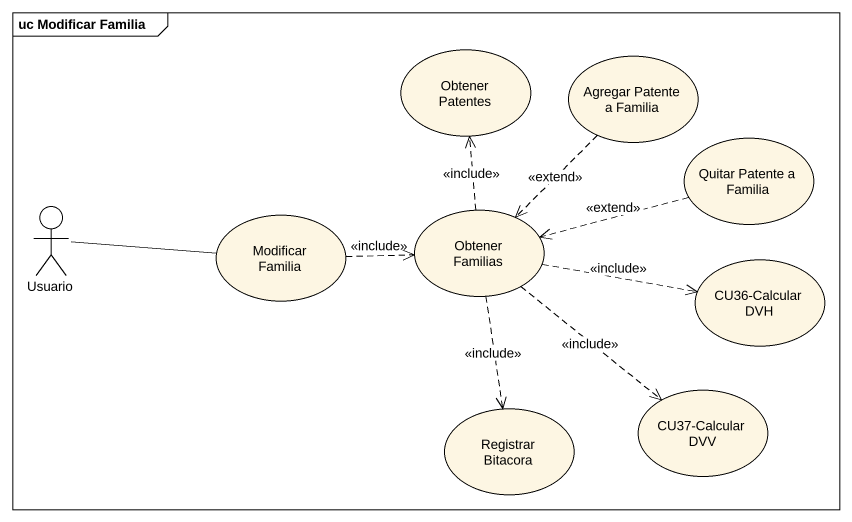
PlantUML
@startuml
mainframe uc Modificar Familia
usecase "Obtener Patentes" as Obtener_Patentes
usecase "Agregar Patente a Familia" as Agregar_Patente_a_Familia
usecase "Quitar Patente a Familia" as Quitar_Patente_a_Familia
actor Usuario
usecase "Modificar Familia" as Modificar_Familia
usecase "Obtener Familias" as Obtener_Familias
usecase "CU36-Calcular DVH" as CU36_Calcular_DVH
usecase "CU37-Calcular DVV" as CU37_Calcular_DVV
usecase "Registrar Bitacora" as Registrar_Bitacora
Agregar_Patente_a_Familia ..> Obtener_Familias : <<extend>>
Quitar_Patente_a_Familia .left.> Obtener_Familias : <<extend>>
Usuario -right- Modificar_Familia
Modificar_Familia .right.> Obtener_Familias : <<include>>
Obtener_Familias .up.> Obtener_Patentes : <<include>>
Obtener_Familias .right.> CU36_Calcular_DVH : <<include>>
Obtener_Familias ..> CU37_Calcular_DVV : <<include>>
Obtener_Familias ..> Registrar_Bitacora : <<include>>
@enduml
